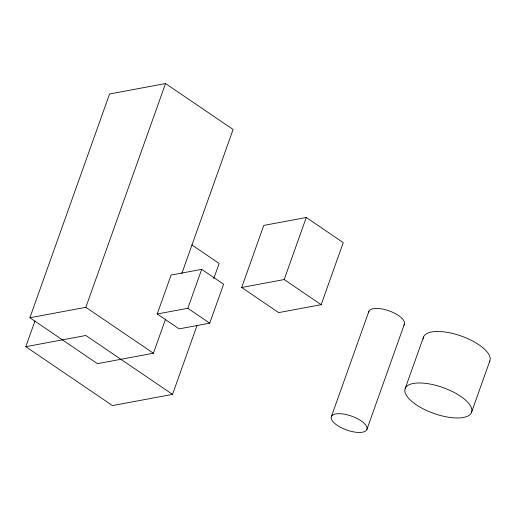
<?xml version="1.0" encoding="UTF-8"?>
<svg xmlns="http://www.w3.org/2000/svg" width="516" height="516" viewBox="0 0 516 516"><rect width="100%" height="100%" fill="white"/><g stroke="black" fill="none" stroke-linecap="round" stroke-linejoin="round"><path stroke-width="0.77" d="M165.578 319.101L153.42 353.234L97.453 363.677L29.883 317.753L109.56 93.989L165.526 83.547L233.103 129.471L181.78 273.59M197.048 325.512L172.525 394.385L112.469 405.589L25.8 346.688L34.965 320.952M29.883 317.753L85.849 307.31L165.526 83.547M157.232 313.992L171.099 275.054L201.698 269.346L223.596 284.232L209.735 323.164L179.136 328.873L157.232 313.992L187.83 308.284L209.735 323.164M187.83 308.284L201.698 269.346M213.759 278.582L219.145 263.45L191.81 244.868M241.688 287.476L263.779 225.421L306.278 217.494L343.256 242.623L321.158 304.679L278.659 312.606L241.688 287.476L284.187 279.549L321.158 304.679M284.187 279.549L306.278 217.494M331.414 416.541L368.908 311.251M366.844 429.602A18.886 7.347 19.6 0 0 342.843 413.967A18.886 7.347 19.6 0 0 337.696 425.642A18.886 7.347 19.6 0 0 366.844 429.602L404.331 324.312M405.234 388.413L423.572 336.916M471.456 412.542A35.243 13.713 19.6 0 0 426.313 383.452A35.243 13.713 19.6 0 0 417.27 405.441A35.243 13.713 19.6 0 0 471.456 412.542L489.794 361.039M25.8 346.688L85.849 335.484L172.525 394.385M85.849 307.31L153.42 353.234M368.74 311.754A18.886 7.347 19.6 0 1 390.219 311.283A18.886 7.347 19.6 0 1 403.731 325.203M368.676 312.838A18.886 7.347 19.6 0 1 368.663 312.277M423.165 338.844A35.243 13.713 19.6 0 1 460.717 335.858A35.243 13.713 19.6 0 1 489.336 361.916"/></g></svg>
